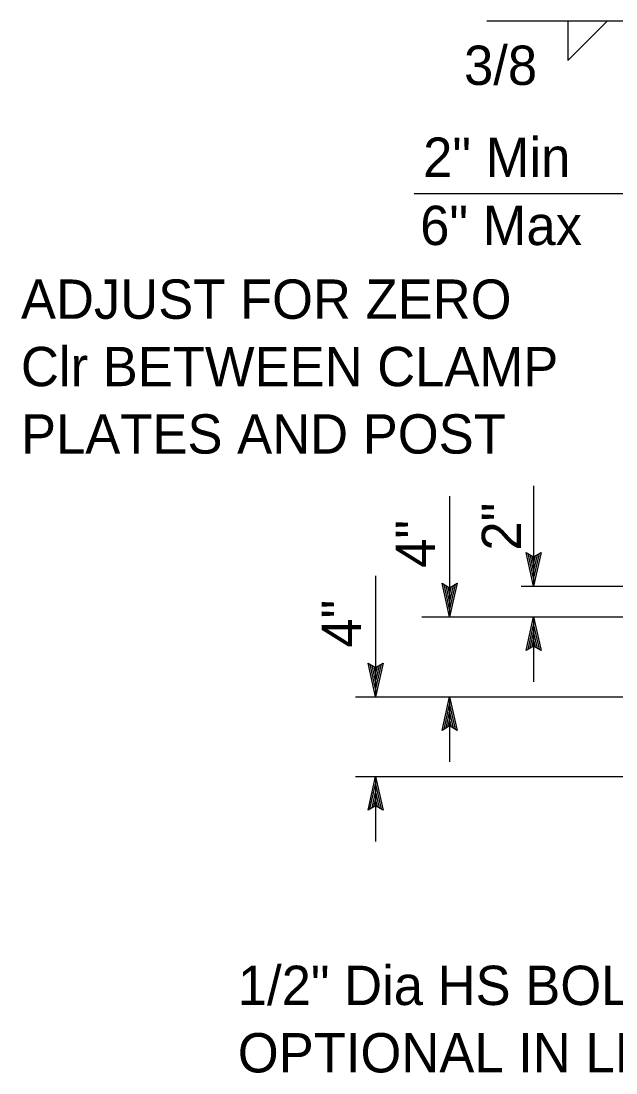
# Model space of a CAD drawing. Extents: x -894 to 866, y -476 to 714.
# Drawn here: x -36.6 to 69.4, y -199 to -11.7 of the extents above; entities that cross this region are included whole.
import ezdxf

# ---------------------------------------------------------------- set-up
doc = ezdxf.new("R2010")
doc.units = 0
for name, color, linetype in [('1 Control', 7, 'Continuous'), ('56 Stage 3 Anno', 7, 'Continuous'), ('57 Undefined', 7, 'Continuous')]:
    doc.layers.add(name, color=color, linetype=linetype)

msp = doc.modelspace()

# ---------------------------------------------------------------- linework, layer by layer
at = {"layer": '1 Control'}
for p, q in [((34.85, -117.82), (93.77, -117.82)), ((22.98, -132.02), (94.88, -132.02)), ((22.98, -146.23), (122.98, -146.23))]:
    msp.add_line(p, q, dxfattribs=at)
at = {"layer": '56 Stage 3 Anno'}
for p, q in [((81.31, -11.73), (46.39, -11.73)), ((60.85, -11.73), (60.85, -18.73)), ((60.85, -18.73), (67.85, -11.73)), ((33.45, -42.43), (74.46, -42.43)), ((54.73, -94.45), (54.73, -112.32)), ((39.76, -96.29), (39.76, -117.82)), ((54.73, -112.32), (53.4, -106.32)), ((53.4, -106.32), (53.4, -106.32)), ((53.4, -106.32), (54.73, -107.12)), ((54.72, -110.93), (53.76, -106.55)), ((54.73, -109.56), (54.1, -106.73)), ((54.73, -107.12), (56.07, -106.32)), ((56.07, -106.32), (54.73, -112.32)), ((55.71, -106.54), (54.73, -110.94)), ((56.07, -106.32), (56.07, -106.32)), ((54.73, -108.17), (54.46, -106.97)), ((55.35, -106.77), (54.73, -109.56)), ((55.01, -106.95), (54.73, -108.17)), ((26.58, -110.5), (26.58, -132.02)), ((39.76, -117.82), (38.43, -111.82)), ((38.43, -111.82), (38.43, -111.82)), ((38.43, -111.82), (39.76, -112.62)), ((39.75, -116.43), (38.78, -112.05)), ((39.76, -115.06), (39.13, -112.23)), ((39.76, -112.62), (41.1, -111.82)), ((41.1, -111.82), (39.76, -117.82)), ((40.74, -112.04), (39.76, -116.44)), ((40.38, -112.27), (39.76, -115.06)), ((41.1, -111.82), (41.1, -111.82)), ((52.49, -112.32), (96.02, -112.32)), ((54.73, -112.32), (54.73, -112.32)), ((39.76, -113.67), (39.49, -112.47)), ((40.03, -112.45), (39.76, -113.67)), ((39.76, -117.82), (39.76, -117.82)), ((53.39, -123.82), (54.73, -117.82)), ((54.73, -117.82), (54.73, -129.4)), ((54.73, -117.82), (54.73, -117.82)), ((54.73, -117.82), (56.06, -123.82)), ((53.74, -123.6), (54.73, -119.2)), ((54.73, -119.21), (55.7, -123.58)), ((54.1, -123.37), (54.73, -120.58)), ((54.73, -120.58), (55.35, -123.41)), ((54.73, -123.02), (53.39, -123.82)), ((54.45, -123.19), (54.72, -121.96)), ((54.72, -121.96), (54.99, -123.17)), ((56.06, -123.82), (54.73, -123.02)), ((53.39, -123.82), (53.39, -123.82)), ((56.06, -123.82), (56.06, -123.82)), ((26.58, -132.02), (25.25, -126.02)), ((25.25, -126.02), (25.25, -126.02)), ((25.25, -126.02), (26.58, -126.82)), ((26.57, -130.63), (25.61, -126.26)), ((26.58, -129.26), (25.95, -126.44)), ((26.58, -127.88), (26.31, -126.67)), ((26.58, -126.82), (27.92, -126.02)), ((27.92, -126.02), (26.58, -132.02)), ((27.56, -126.24), (26.58, -130.64)), ((27.2, -126.48), (26.58, -129.26)), ((26.86, -126.65), (26.58, -127.88)), ((27.92, -126.02), (27.92, -126.02)), ((26.58, -132.02), (26.58, -132.02)), ((38.42, -138.02), (39.76, -132.02)), ((39.76, -132.02), (39.76, -143.61)), ((39.76, -132.02), (39.76, -132.02)), ((39.76, -132.02), (41.09, -138.02)), ((38.77, -137.81), (39.75, -133.4)), ((39.13, -137.57), (39.75, -134.79)), ((39.75, -134.79), (40.38, -137.61)), ((39.76, -133.42), (40.73, -137.79)), ((39.48, -137.4), (39.75, -136.17)), ((39.75, -136.17), (40.02, -137.38)), ((39.76, -137.22), (38.42, -138.02)), ((38.42, -138.02), (38.42, -138.02)), ((41.09, -138.02), (39.76, -137.22)), ((41.09, -138.02), (41.09, -138.02)), ((25.24, -152.23), (26.58, -146.23)), ((25.59, -152.01), (26.58, -147.61)), ((26.58, -146.23), (26.58, -157.81)), ((26.58, -146.23), (26.58, -146.23)), ((26.58, -146.23), (27.91, -152.23)), ((26.58, -147.62), (27.55, -152)), ((25.95, -151.78), (26.58, -148.99)), ((26.58, -148.99), (27.2, -151.82)), ((26.58, -151.43), (25.24, -152.23)), ((26.3, -151.6), (26.57, -150.37)), ((26.57, -150.37), (26.84, -151.58)), ((27.91, -152.23), (26.58, -151.43)), ((25.24, -152.23), (25.24, -152.23)), ((27.91, -152.23), (27.91, -152.23))]:
    msp.add_line(p, q, dxfattribs=at)

# ---------------------------------------------------------------- texts
at = {"layer": '57 Undefined'}
for s, p in [('3/8', (42.34, -23.1)), ('2" Min', (35.06, -39.47)), ('6" Max', (34.53, -51.61)), ('ADJUST FOR ZERO', (-36.57, -64.74)), ('Clr BETWEEN CLAMP', (-36.57, -76.74)), ('PLATES AND POST', (-36.57, -88.74)), ('1/2" Dia HS BOLTS', (2.05, -186.91)), ('OPTIONAL IN LIEU', (2.05, -198.91))]:
    msp.add_text(s, height=7, dxfattribs=at).set_placement(p)
for s, p in [('2"', (52.49, -106.01)), ('4"', (37.17, -109.08)), ('4"', (23.99, -123.29))]:
    msp.add_text(s, height=7, rotation=90, dxfattribs=at).set_placement(p)

doc.saveas('drawing.dxf')
